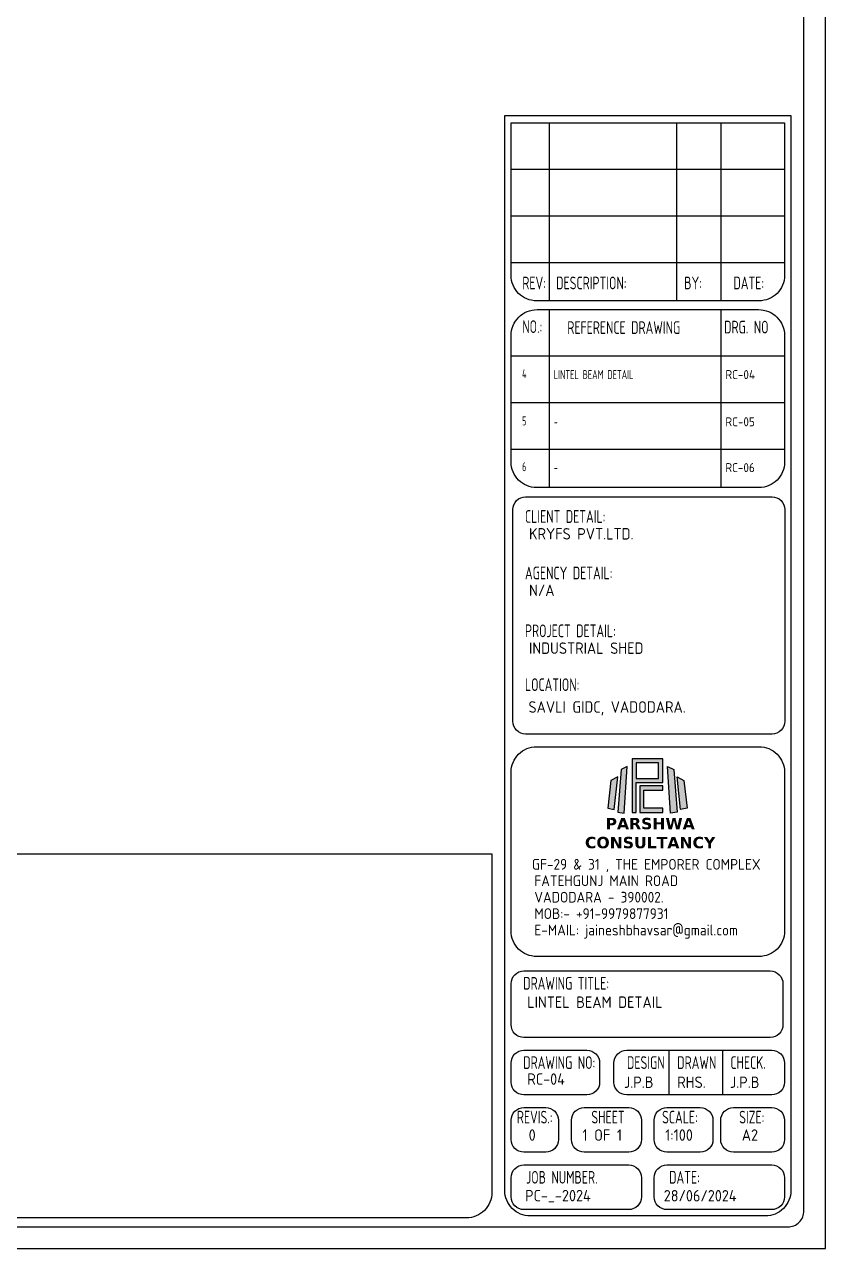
# Model space of a CAD drawing. Header units: inches. Extents: x -605 to 2991212, y -2872845 to 0.
# Drawn here: x 2797182 to 2837406, y -2597890 to -2536413 of the extents above; entities that cross this region are included whole.
import ezdxf

# ---------------------------------------------------------------- set-up
doc = ezdxf.new("R2010")
doc.units = ezdxf.units.IN
doc.header["$LTSCALE"] = 600
doc.header["$MEASUREMENT"] = 0
doc.layers.add('rSHEET', color=2, linetype='Continuous', lineweight=30)
doc.styles.get("Standard").update_dxf_attribs({"font": 'arial.ttf'})
doc.styles.add('TEXT3', font='geniso.shx')
doc.styles.add('TEXT3 0.75NA', font='geniso.shx', dxfattribs={"width": 0.75})

# ---------------------------------------------------------------- blocks, each defined once
blk = doc.blocks.new('Q')
at = {"linetype": 'Continuous', "ltscale": 0.5}
h = blk.add_hatch(color=10, dxfattribs=at)
h.dxf.hatch_style = 1
h.paths.add_polyline_path([(7.87, 17.31), (7.27, 9.83), (8.41, 9.62), (8.96, 17.82)])
h.paths.add_polyline_path([(17.1, 17.31), (17.7, 9.83), (16.56, 9.62), (16.01, 17.82)])
h = blk.add_hatch(color=152, dxfattribs=at)
h.dxf.hatch_style = 1
h.paths.add_polyline_path([(9.79, 19.18), (9.79, 9.76), (10.5, 9.76), (10.5, 15.05), (15.19, 15.05), (15.19, 19.18)])
h.paths.add_polyline_path([(10.5, 18.5), (10.5, 15.72), (14.45, 15.72), (14.45, 18.5)], flags=16)
h = blk.add_hatch(color=152, dxfattribs=at)
h.dxf.hatch_style = 1
h.paths.add_polyline_path([(6.07, 15.37), (5.53, 10.52), (6.67, 10.29), (7.27, 16.02)])
h.paths.add_polyline_path([(18.9, 15.37), (19.44, 10.52), (18.3, 10.29), (17.7, 16.02)])
h = blk.add_hatch(color=152, dxfattribs=at)
h.dxf.hatch_style = 1
h.paths.add_polyline_path([(11.15, 14.43), (11.15, 9.76), (15.19, 9.76), (15.19, 10.52), (11.87, 10.52), (11.87, 13.69), (15.19, 13.69), (15.19, 14.43)])
at = {"color": 10, "linetype": 'Continuous'}
for points in [[(7.87, 17.31), (7.27, 9.83), (8.41, 9.62), (8.96, 17.82), (7.87, 17.31)], [(17.1, 17.31), (17.7, 9.83), (16.56, 9.62), (16.01, 17.82), (17.1, 17.31)]]:
    blk.add_lwpolyline(points, dxfattribs=at)
at = {"color": 152, "linetype": 'Continuous'}
for points in [[(9.79, 19.18), (9.79, 9.76), (10.5, 9.76), (10.5, 15.05), (15.19, 15.05), (15.19, 19.18), (9.79, 19.18)], [(10.5, 18.5), (10.5, 15.72), (14.45, 15.72), (14.45, 18.5), (10.5, 18.5)], [(6.07, 15.37), (5.53, 10.52), (6.67, 10.29), (7.27, 16.02), (6.07, 15.37)], [(18.9, 15.37), (19.44, 10.52), (18.3, 10.29), (17.7, 16.02), (18.9, 15.37)], [(11.15, 14.43), (11.15, 9.76), (15.19, 9.76), (15.19, 10.52), (11.87, 10.52), (11.87, 13.69), (15.19, 13.69), (15.19, 14.43), (11.15, 14.43)]]:
    blk.add_lwpolyline(points, dxfattribs=at)
at = {"linetype": 'Continuous', "insert": (1.32, 8.82), "char_height": 2, "attachment_point": 1}
blk.add_mtext_dynamic_manual_height_columns('\\pxqc;{\\fVerdana|b1|i0|c0|p34;\\C152;PARSHWA\\PCONSULTANCY }', width=23.282, gutter_width=1, heights=[6.3], dxfattribs=at)

msp = doc.modelspace()

# ---------------------------------------------------------------- linework, layer by layer
at = {"layer": 'rSHEET'}
for p, q in [((2823535.5, -2541353.5), (2823535.5, -2550292)), ((2829920.1, -2541353.5), (2829920.1, -2550292)), ((2832154.8, -2541353.5), (2832154.8, -2550292)), ((2835347.1, -2543694.5), (2821620.1, -2543694.5)), ((2835347.1, -2546035.6), (2821620.1, -2546035.6)), ((2835347.1, -2548376.6), (2821620.1, -2548376.6)), ((2823535.5, -2550733.8), (2823535.5, -2559672.2)), ((2832154.8, -2550733.8), (2832154.8, -2559672.2)), ((2835347.1, -2553074.8), (2821620.1, -2553074.8)), ((2835347.1, -2555415.8), (2821620.1, -2555415.8)), ((2835347.1, -2557756.9), (2821620.1, -2557756.9)), ((2829544, -2587931.6), (2829544, -2590173.7)), ((2832229.9, -2587931.6), (2832229.9, -2590173.7))]:
    msp.add_line(p, q, dxfattribs=at)
msp.add_lwpolyline([(2837406.5, -2597889.6), (2837406.5, -2484111.8), (2756957.4, -2484111.8), (2756957.4, -2597889.6)], close=True, dxfattribs=at)
for points in [[(2836324.9, -2595993.3), (2836324.9, -2486008.1, 0.4142136), (2835512.2, -2485195.4), (2758851.6, -2485195.4, 0.4142136), (2758038.9, -2486008.1), (2758038.9, -2595993.3, 0.4142136), (2758851.6, -2596806), (2835512.2, -2596806, 0.4142136)], [(2821300.9, -2540982.5), (2835666.3, -2540982.5), (2835666.3, -2594977.1, -0.4142136), (2834389.4, -2596254), (2822577.8, -2596254, -0.4142136), (2821300.9, -2594977.1)], [(2835347.1, -2541353.5), (2835347.1, -2549015.1, -0.4142136), (2834070.1, -2550292), (2822897, -2550292, -0.4142136), (2821620.1, -2549015.1), (2821620.1, -2541353.5)], [(2835347.1, -2552036.3), (2835347.1, -2558395.3, -0.4142136), (2834070.1, -2559672.2), (2822897, -2559672.2, -0.4142136), (2821620.1, -2558395.3), (2821620.1, -2552036.3, -0.4142136), (2822922.6, -2550733.8), (2834044.6, -2550733.8, -0.4142136)], [(2834723.2, -2572048.9), (2822347.8, -2572048.9, -0.4142136), (2821709.4, -2571410.5), (2821709.4, -2560776, -0.4142136), (2822347.8, -2560137.5), (2834723.2, -2560137.5, -0.4142136), (2835361.7, -2560776), (2835361.7, -2571410.5, -0.4142136)], [(2822897, -2572687.4), (2834070.1, -2572687.4, -0.4142136), (2835347.1, -2573964.3), (2835347.1, -2581945.1, -0.4142136), (2834070.1, -2583222), (2822897, -2583222, -0.4142136), (2821620.1, -2581945.1), (2821620.1, -2573964.3, -0.4142136)], [(2758485.1, -2578065.4), (2820653.8, -2578065.4), (2820653.8, -2595073.4, -0.4142136), (2819376.9, -2596350.4), (2759762.1, -2596350.4, -0.4142136), (2758485.1, -2595073.4)], [(2834631.3, -2587293.2), (2822258.6, -2587293.2, -0.4142136), (2821620.1, -2586654.7), (2821620.1, -2584587.9, -0.4142136), (2822258.6, -2583949.4), (2834631.3, -2583949.4, -0.4142136), (2835269.7, -2584587.9), (2835269.7, -2586654.7, -0.4142136)], [(2825425.6, -2590173.7), (2822258.6, -2590173.7, -0.4142136), (2821620.1, -2589535.2), (2821620.1, -2588570.1, -0.4142136), (2822258.6, -2587931.6), (2825425.6, -2587931.6, -0.4142136), (2826064.1, -2588570.1), (2826064.1, -2589535.2, -0.4142136)], [(2834708.6, -2590173.7), (2827422.8, -2590173.7, -0.4142136), (2826784.3, -2589535.2), (2826784.3, -2588570.1, -0.4142136), (2827422.8, -2587931.6), (2834708.6, -2587931.6, -0.4142136), (2835347.1, -2588570.1), (2835347.1, -2589535.2, -0.4142136)], [(2822258.6, -2590812.2), (2823357, -2590812.2, -0.4142136), (2823995.5, -2591450.6), (2823995.5, -2592415.8, -0.4142136), (2823357, -2593054.2), (2822258.6, -2593054.2, -0.4142136), (2821620.1, -2592415.8), (2821620.1, -2591450.6, -0.4142136)], [(2825290.3, -2590812.2), (2827525.9, -2590812.2, -0.4142136), (2828164.4, -2591450.6), (2828164.4, -2592415.8, -0.4142136), (2827525.9, -2593054.2), (2825290.3, -2593054.2, -0.4142136), (2824651.8, -2592415.8), (2824651.8, -2591450.6, -0.4142136)], [(2829441.3, -2590812.2), (2831117.3, -2590812.2, -0.4142136), (2831755.7, -2591450.6), (2831755.7, -2592415.8, -0.4142136), (2831117.3, -2593054.2), (2829441.3, -2593054.2, -0.4142136), (2828802.8, -2592415.8), (2828802.8, -2591450.6, -0.4142136)], [(2832784.1, -2590812.2), (2834708.6, -2590812.2, -0.4142136), (2835347.1, -2591450.6), (2835347.1, -2592415.8, -0.4142136), (2834708.6, -2593054.2), (2832784.1, -2593054.2, -0.4142136), (2832145.7, -2592415.8), (2832145.7, -2591450.6, -0.4142136)], [(2827525.9, -2595934.8), (2822258.6, -2595934.8, -0.4142136), (2821620.1, -2595296.3), (2821620.1, -2594331.2, -0.4142136), (2822258.6, -2593692.7), (2827525.9, -2593692.7, -0.4142136), (2828164.4, -2594331.2), (2828164.4, -2595296.3, -0.4142136)], [(2834708.6, -2595934.8), (2829441.3, -2595934.8, -0.4142136), (2828802.8, -2595296.3), (2828802.8, -2594331.2, -0.4142136), (2829441.3, -2593692.7), (2834708.6, -2593692.7, -0.4142136), (2835347.1, -2594331.2), (2835347.1, -2595296.3, -0.4142136)]]:
    msp.add_lwpolyline(points, format="xyb", close=True, dxfattribs=at)

# ---------------------------------------------------------------- block references
at = {"linetype": 'Continuous', "xscale": 286.0957289501403, "yscale": 286.0957289501403, "zscale": 286.0957289501403}
msp.add_blockref('Q', (2824890.6, -2578784.6), dxfattribs=at)

# ---------------------------------------------------------------- texts
at = {"layer": 'rSHEET', "style": 'TEXT3 0.75NA', "width": 0.75}
for s, height, p in [('REV:', 638.46, (2822179.6, -2549714.7)), ('DESCRIPTION:', 638.463, (2823881.6, -2549714.7)), ('BY:', 638.46, (2830310.6, -2549714.7)), ('DATE:', 638.46, (2832780.5, -2549714.7)), ('NO.:', 638.46, (2822179.6, -2551908.4)), ('REFERENCE DRAWING', 638.463, (2824440.3, -2551954.9)), ('DRG. NO', 638.46, (2832314.9, -2551931.5)), ('5', 451.4, (2822167, -2556549.1)), ('-', 451.4, (2823761.6, -2556594.9)), ('6', 451.4, (2822167, -2558849.2)), ('-', 451.4, (2823761.6, -2558895)), ('CLIENT DETAIL:', 638.463, (2822315.2, -2561443.3)), ('AGENCY DETAIL:', 638.463, (2822315.2, -2564281.5)), ('PROJECT DETAIL:', 638.463, (2822315.2, -2567186.4)), ('LOCATION:', 638.46, (2822315.2, -2569890.9)), ('DRAWING TITLE:', 638.463, (2822226, -2584888)), ('DRAWING NO:', 638.463, (2822226, -2588870.2)), ('DESIGN', 638.46, (2827436.8, -2588870.2)), ('DRAWN', 638.46, (2829960, -2588870.2)), ('CHECK.', 638.46, (2832629.6, -2588870.2)), ('REVIS.:', 638.46, (2821906.2, -2591610.2)), ('SHEET', 638.46, (2825649.3, -2591610.2)), ('SCALE:', 638.46, (2829201.2, -2591610.2)), ('SIZE:', 638.46, (2833071.5, -2591610.2)), ('JOB NUMBER.', 638.463, (2822370.3, -2594631.3)), ('DATE:', 638.46, (2829553, -2594631.3))]:
    msp.add_text(s, height=height, dxfattribs=at).set_placement(p)
at = {"layer": 'rSHEET', "color": 1, "style": 'TEXT3 0.75NA', "width": 0.75}
for s, height, p in [('4', 451.4, (2822167, -2554177)), ('LINTEL BEAM DETAIL', 451.439, (2823761.6, -2554222.8))]:
    msp.add_text(s, height=height, dxfattribs=at).set_placement(p)
at = {"layer": 'rSHEET', "color": 1, "style": 'TEXT3 0.75NA'}
msp.add_text('RC-04', height=451.44, dxfattribs=at).set_placement((2832380.8, -2554222.8))
at = {"layer": 'rSHEET'}
for s, height, style, p in [('RC-05', 451.44, 'TEXT3 0.75NA', (2832380.8, -2556594.9)), ('RC-06', 451.44, 'TEXT3 0.75NA', (2832380.8, -2558895)), ('KRYFS PVT.LTD.', 574.616, 'TEXT3', (2822518.7, -2562281.1)), ('N/A', 574.62, 'TEXT3', (2822518.7, -2565119.2)), ('INDUSTRIAL SHED', 574.616, 'TEXT3', (2822518.7, -2568024.1)), ('SAVLI GIDC, VADODARA.', 574.616, 'TEXT3', (2822491, -2570979.6)), ('LINTEL BEAM DETAIL', 574.616, 'TEXT3', (2822429.4, -2585804.5)), ('RC-04', 574.62, 'TEXT3', (2822429.4, -2589667.2)), ('J.P.B', 574.62, 'TEXT3', (2827289, -2589825.3)), ('RHS.', 574.62, 'TEXT3', (2829959.5, -2589825.3)), ('J.P.B', 574.62, 'TEXT3', (2832609.5, -2589825.3)), ('0', 574.6, 'TEXT3', (2822498.9, -2592479)), ('1 OF 1', 574.62, 'TEXT3', (2825199.8, -2592479)), ('1:100', 574.62, 'TEXT3', (2829353.8, -2592479)), ('A2', 574.62, 'TEXT3', (2833200.4, -2592479)), ('PC-_-2024', 574.62, 'TEXT3', (2822321.7, -2595519.6)), ('28/06/2024', 574.62, 'TEXT3', (2829281.6, -2595527.4))]:
    msp.add_text(s, height=height, dxfattribs=dict(at, style=style)).set_placement(p)
at = {"layer": 'rSHEET', "lineweight": 13, "style": 'TEXT3'}
for s, p in [('GF-29 & 31 , THE EMPORER COMPLEX', (2822661.6, -2578862.3)), ('FATEHGUNJ MAIN ROAD', (2822785.4, -2579688)), ('VADODARA - 390002.', (2822785.4, -2580513.7)), ('MOB:- +91-9979877931', (2822785.4, -2581339.5)), ('E-MAIL: jaineshbhavsar@gmail.com', (2822785.4, -2582165.2))]:
    msp.add_text(s, height=537.942, dxfattribs=at).set_placement(p)

doc.saveas('drawing.dxf')
